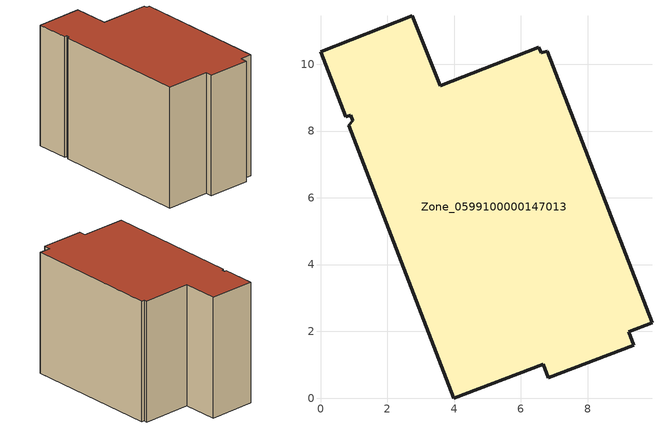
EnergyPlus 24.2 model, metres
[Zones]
Zone_0599100000147013
 floor ground (C_G): 6.61,10.34 6.79,10.39 9.93,2.26 9.23,1.99 9.38,1.58 6.82,0.61 6.67,1.02 3.99,0 0.85,8.18 0.97,8.31 0.91,8.48 0.75,8.43 0,10.38 2.75,11.45 3.59,9.36 6.54,10.51 z0
 wall outside (C_F): 6.67,1.02 6.82,0.61 9.38,1.58 9.23,1.99 9.93,2.26 6.79,10.39 6.61,10.34 6.54,10.51 3.59,9.36 2.75,11.45 0,10.38 0.75,8.43 0.91,8.48 0.97,8.31 0.85,8.18 3.99,0 6.67,1.02 z0:7.81
 roof outside (C_R): 6.79,10.39 6.61,10.34 6.54,10.51 3.59,9.36 2.75,11.45 0,10.38 0.75,8.43 0.91,8.48 0.97,8.31 0.85,8.18 3.99,0 6.67,1.02 6.82,0.61 9.38,1.58 9.23,1.99 9.93,2.26 z7.81
[BUILDING]
Pand.0599100000147013: North Axis=0; Terrain=City; Loads Convergence Tolerance Value=0.04; Temperature Convergence Tolerance Value=0.4; Solar Distribution=FullExterior; Maximum Number of Warmup Days=25; Minimum Number of Warmup Days=1
[Site:Location]
Rotterdam.The.Hague.AP_ZH_NLD Design_Conditions: Latitude=51.96; Longitude=4.45; Time Zone=1; Elevation=-4.5
[SITE:GROUNDTEMPERATURE:BUILDINGSURFACE]
18, 18, 18, 18, 18, 18, 18, 18, 18, 18, 18, 18
[MATERIAL] Thermal Absorptance=0.9; Solar Absorptance=0.7; Visible Absorptance=0.7
Name | Roughness | Thickness | Conductivity | Density | Specific Heat
G.D.1965 | MediumSmooth | 0.15 | 1 | 540 | 1210
F.D.1965 | Rough | 0.3 | 0.857143 | 1920 | 840
R.D.1965 | MediumRough | 0.2 | 0.08 | 1500 | 1000
[CONSTRUCTION]
C_G: G.D.1965
C_F: F.D.1965
C_R: R.D.1965
[ZONE]
Zone_0599100000147013: Type=1; Multiplier=1; Ceiling Height=Autocalculate; Volume=Autocalculate; Floor Area=autocalculate; Part of Total Floor Area=Yes
[ZONEINFILTRATION:DESIGNFLOWRATE]
Infil_Zone_0599100000147013: Zone or ZoneList or Space or SpaceList=Zone_0599100000147013; Schedule=AlwaysOn; Design Flow Rate Calculation Method=Flow/Area; Flow Rate per Floor Area=0.0042; Constant Term Coefficient=1; Temperature Term Coefficient=0; Velocity Term Coefficient=0; Velocity Squared Term Coefficient=0
[HVACTEMPLATE:ZONE:IDEALLOADSAIRSYSTEM]
Zone_0599100000147013: Maximum Heating Supply Air Temperature=50; Minimum Cooling Supply Air Temperature=13; Maximum Heating Supply Air Humidity Ratio=0.0156; Minimum Cooling Supply Air Humidity Ratio=0.0077; Heating Limit=NoLimit; Cooling Limit=NoLimit; Dehumidification Control Type=ConstantSensibleHeatRatio; Cooling Sensible Heat Ratio=0.7; Dehumidification Setpoint=60; Humidification Control Type=None; Humidification Setpoint=30; Outdoor Air Method=None; Outdoor Air Flow Rate per Person=0.00944; Outdoor Air Flow Rate per Zone Floor Area=0; Outdoor Air Flow Rate per Zone=0; Demand Controlled Ventilation Type=None; Outdoor Air Economizer Type=NoEconomizer; Heat Recovery Type=None; Sensible Heat Recovery Effectiveness=0.7; Latent Heat Recovery Effectiveness=0.65
[ZONECONTROL:THERMOSTAT]
ThermostatControl_Zone_0599100000147013: Zone or ZoneList=Zone_0599100000147013; Control Type Schedule=DualSetpointControlType; Control 1=Thermostat_Zone_0599100000147013; Temperature Difference Between Cutout And Setpoint=0
[THERMOSTATSETPOINT:DUALSETPOINT]
Thermostat_Zone_0599100000147013: Heating Setpoint Temperature Schedule=HeatingSetpoint_Zone_0599100000147013; Cooling Setpoint Temperature Schedule=CoolingSetpoint_Zone_0599100000147013
[SCHEDULE:COMPACT]
HeatingSetpoint_Zone_0599100000147013: Through: 12/31, For: AllDays, Until: 24:00, 21
CoolingSetpoint_Zone_0599100000147013: Through: 12/31, For: AllDays, Until: 24:00, 24
DualSetpointControlType: Through: 12/31, For: AllDays, Until: 24:00, 4
AlwaysOn: Through: 12/31, For: AllDays, Until: 24:00, 1
